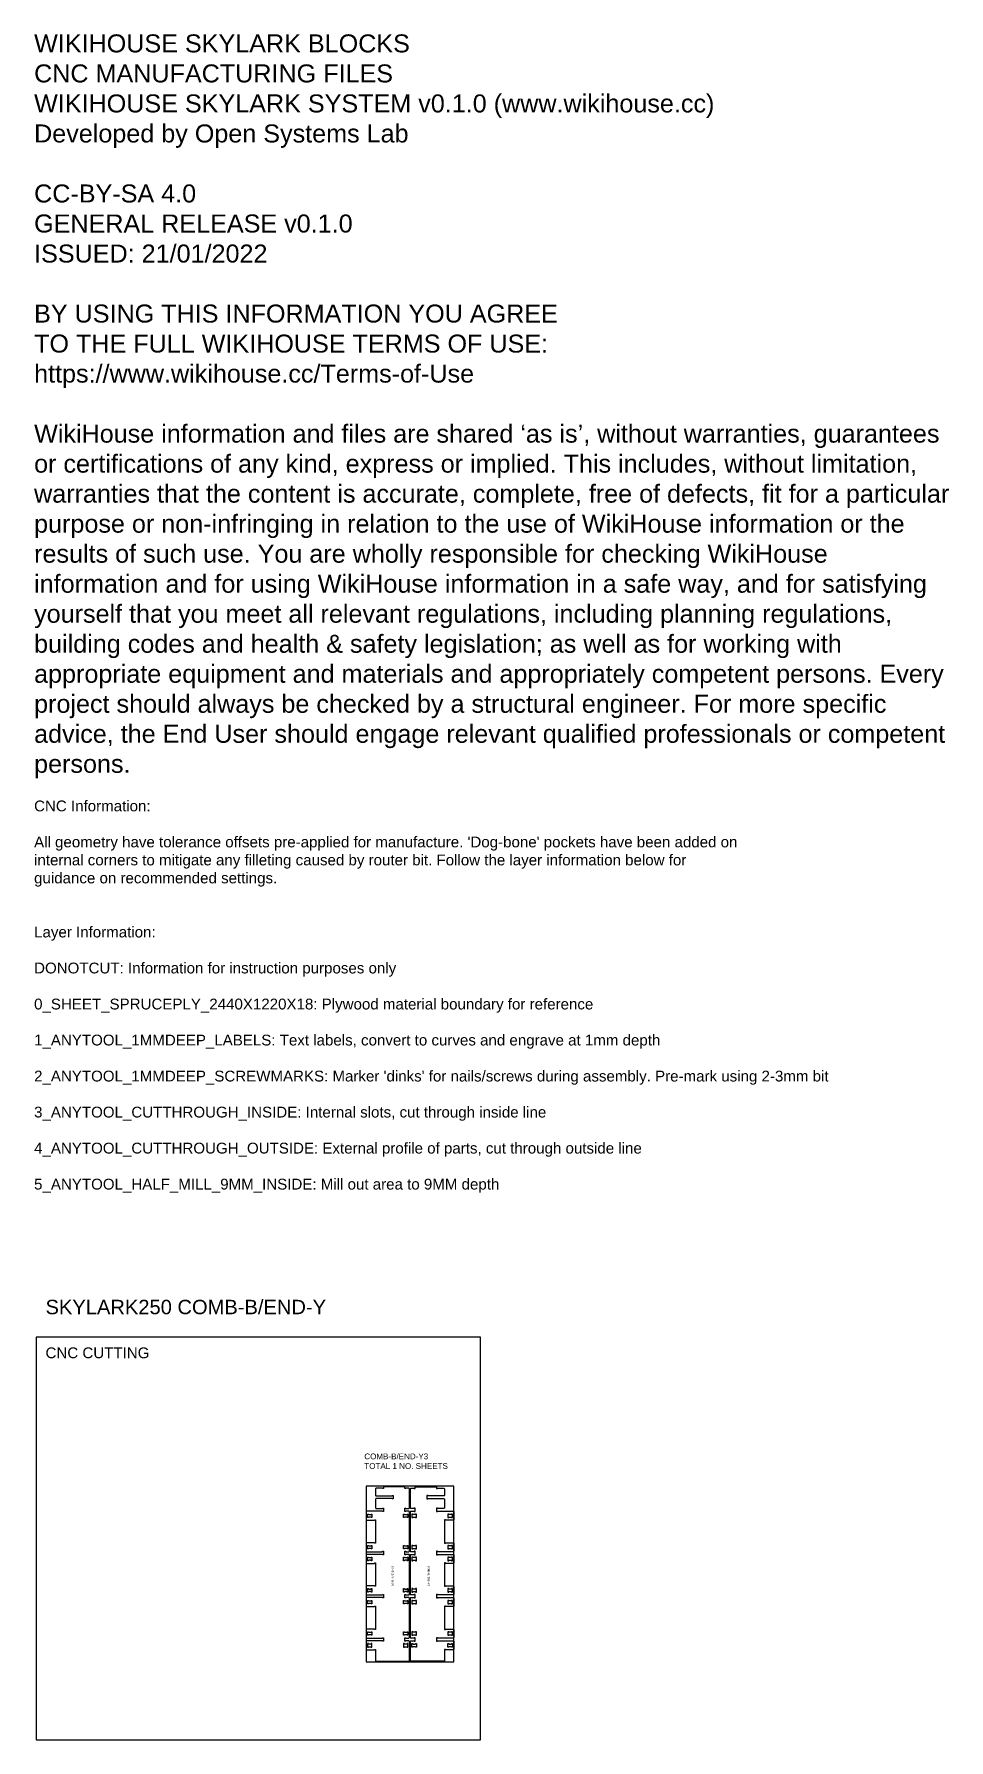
# Model space of a CAD drawing. Extents: x -30 to 12678, y 0 to 23683.
import ezdxf

# ---------------------------------------------------------------- set-up
doc = ezdxf.new("R2010")
doc.units = 0
for name, color, linetype in [('0_SHEET_SPRUCEPLY_2440X122', 1, 'CONTINUOUS'), ('1_ANYTOOL_1MMDEEP_LABELS_S', 2, 'CONTINUOUS'), ('3_ANYTOOL_CUTTHROUGH_INSID', 4, 'CONTINUOUS'), ('4_ANYTOOL_CUTTHROUGH_OUTSI', 5, 'CONTINUOUS'), ('DONOTCUT', 7, 'CONTINUOUS')]:
    doc.layers.add(name, color=color, linetype=linetype)
doc.styles.add('ARIAL_REGULAR', font='')
doc.styles.add('MONOTXT_REGULAR', font='')
doc.styles.get('ARIAL_REGULAR').set_extended_font_data('Arial')
doc.styles.get('MONOTXT_REGULAR').set_extended_font_data('Monotxt')

msp = doc.modelspace()

# ---------------------------------------------------------------- linework, layer by layer
at = {"layer": '0_SHEET_SPRUCEPLY_2440X122'}
msp.add_lwpolyline([(4581, 1083), (5801, 1083), (5801, 3523), (4581, 3523)], close=True, dxfattribs=at)
at = {"layer": '3_ANYTOOL_CUTTHROUGH_INSID'}
for points in [[(4664, 3088), (4651, 3088), (4651, 3094), (4616, 3094), (4616, 3088), (4603, 3088), (4603, 3136), (4616, 3136), (4616, 3130), (4651, 3130), (4651, 3136), (4664, 3136)], [(5116, 3088), (5103, 3088), (5103, 3136), (5116, 3136), (5116, 3130), (5151, 3130), (5151, 3136), (5164, 3136), (5164, 3088), (5151, 3088), (5151, 3094), (5116, 3094)], [(5267, 3088), (5280, 3088), (5280, 3136), (5267, 3136), (5267, 3130), (5232, 3130), (5232, 3136), (5219, 3136), (5219, 3088), (5232, 3088), (5232, 3094), (5267, 3094)], [(5719, 3088), (5732, 3088), (5732, 3094), (5767, 3094), (5767, 3088), (5780, 3088), (5780, 3136), (5767, 3136), (5767, 3130), (5732, 3130), (5732, 3136), (5719, 3136)], [(4651, 2652), (4651, 2658), (4616, 2658), (4616, 2652), (4603, 2652), (4603, 2700), (4616, 2700), (4616, 2694), (4651, 2694), (4651, 2700), (4664, 2700), (4664, 2652)], [(5151, 2694), (5151, 2700), (5164, 2700), (5164, 2652), (5151, 2652), (5151, 2658), (5116, 2658), (5116, 2652), (5103, 2652), (5103, 2700), (5116, 2700), (5116, 2694)], [(5232, 2694), (5232, 2700), (5219, 2700), (5219, 2652), (5232, 2652), (5232, 2658), (5267, 2658), (5267, 2652), (5280, 2652), (5280, 2700), (5267, 2700), (5267, 2694)], [(5732, 2652), (5732, 2658), (5767, 2658), (5767, 2652), (5780, 2652), (5780, 2700), (5767, 2700), (5767, 2694), (5732, 2694), (5732, 2700), (5719, 2700), (5719, 2652)], [(4664, 2488), (4651, 2488), (4651, 2494), (4616, 2494), (4616, 2488), (4603, 2488), (4603, 2536), (4616, 2536), (4616, 2530), (4651, 2530), (4651, 2536), (4664, 2536)], [(5116, 2488), (5103, 2488), (5103, 2536), (5116, 2536), (5116, 2530), (5151, 2530), (5151, 2536), (5164, 2536), (5164, 2488), (5151, 2488), (5151, 2494), (5116, 2494)], [(5267, 2488), (5280, 2488), (5280, 2536), (5267, 2536), (5267, 2530), (5232, 2530), (5232, 2536), (5219, 2536), (5219, 2488), (5232, 2488), (5232, 2494), (5267, 2494)], [(5719, 2488), (5732, 2488), (5732, 2494), (5767, 2494), (5767, 2488), (5780, 2488), (5780, 2536), (5767, 2536), (5767, 2530), (5732, 2530), (5732, 2536), (5719, 2536)], [(4651, 2052), (4651, 2058), (4616, 2058), (4616, 2052), (4603, 2052), (4603, 2100), (4616, 2100), (4616, 2094), (4651, 2094), (4651, 2100), (4664, 2100), (4664, 2052)], [(4664, 1888), (4651, 1888), (4651, 1894), (4616, 1894), (4616, 1888), (4603, 1888), (4603, 1936), (4616, 1936), (4616, 1930), (4651, 1930), (4651, 1936), (4664, 1936)], [(5151, 2094), (5151, 2100), (5164, 2100), (5164, 2052), (5151, 2052), (5151, 2058), (5116, 2058), (5116, 2052), (5103, 2052), (5103, 2100), (5116, 2100), (5116, 2094)], [(5116, 1888), (5103, 1888), (5103, 1936), (5116, 1936), (5116, 1930), (5151, 1930), (5151, 1936), (5164, 1936), (5164, 1888), (5151, 1888), (5151, 1894), (5116, 1894)], [(5232, 2094), (5232, 2100), (5219, 2100), (5219, 2052), (5232, 2052), (5232, 2058), (5267, 2058), (5267, 2052), (5280, 2052), (5280, 2100), (5267, 2100), (5267, 2094)], [(5267, 1888), (5280, 1888), (5280, 1936), (5267, 1936), (5267, 1930), (5232, 1930), (5232, 1936), (5219, 1936), (5219, 1888), (5232, 1888), (5232, 1894), (5267, 1894)], [(5732, 2052), (5732, 2058), (5767, 2058), (5767, 2052), (5780, 2052), (5780, 2100), (5767, 2100), (5767, 2094), (5732, 2094), (5732, 2100), (5719, 2100), (5719, 2052)], [(5719, 1888), (5732, 1888), (5732, 1894), (5767, 1894), (5767, 1888), (5780, 1888), (5780, 1936), (5767, 1936), (5767, 1930), (5732, 1930), (5732, 1936), (5719, 1936)], [(4651, 1452), (4651, 1458), (4616, 1458), (4616, 1452), (4603, 1452), (4603, 1500), (4616, 1500), (4616, 1494), (4651, 1494), (4651, 1500), (4664, 1500), (4664, 1452)], [(5151, 1494), (5151, 1500), (5164, 1500), (5164, 1452), (5151, 1452), (5151, 1458), (5116, 1458), (5116, 1452), (5103, 1452), (5103, 1500), (5116, 1500), (5116, 1494)], [(5232, 1494), (5232, 1500), (5219, 1500), (5219, 1452), (5232, 1452), (5232, 1458), (5267, 1458), (5267, 1452), (5280, 1452), (5280, 1500), (5267, 1500), (5267, 1494)], [(5732, 1452), (5732, 1458), (5767, 1458), (5767, 1452), (5780, 1452), (5780, 1500), (5767, 1500), (5767, 1494), (5732, 1494), (5732, 1500), (5719, 1500), (5719, 1452)], [(4651, 1336), (4651, 1330), (4616, 1330), (4616, 1336), (4603, 1336), (4603, 1288), (4616, 1288), (4616, 1294), (4651, 1294), (4651, 1288), (4664, 1288), (4664, 1336)], [(5151, 1294), (5151, 1288), (5164, 1288), (5164, 1336), (5151, 1336), (5151, 1330), (5116, 1330), (5116, 1336), (5103, 1336), (5103, 1288), (5116, 1288), (5116, 1294)], [(5232, 1294), (5232, 1288), (5219, 1288), (5219, 1336), (5232, 1336), (5232, 1330), (5267, 1330), (5267, 1336), (5280, 1336), (5280, 1288), (5267, 1288), (5267, 1294)], [(5732, 1336), (5732, 1330), (5767, 1330), (5767, 1336), (5780, 1336), (5780, 1288), (5767, 1288), (5767, 1294), (5732, 1294), (5732, 1288), (5719, 1288), (5719, 1336)]]:
    msp.add_lwpolyline(points, close=True, dxfattribs=at)
at = {"layer": '4_ANYTOOL_CUTTHROUGH_OUTSI'}
for points in [[(4824, 2018), (4824, 1970), (4811, 1970), (4811, 1976), (4593, 1976), (4593, 1976, 0.414214), (4582, 1964), (4582, 1862, 0.414214), (4593, 1850), (4699, 1850), (4699, 1856), (4712, 1856), (4712, 1532), (4699, 1532), (4699, 1538), (4593, 1538), (4593, 1538, 0.414214), (4582, 1526), (4582, 1424, 0.414214), (4593, 1412), (4811, 1412), (4811, 1418), (4824, 1418), (4824, 1370), (4811, 1370), (4811, 1376), (4593, 1376), (4593, 1376, 0.414214), (4582, 1364), (4582, 1262, 0.414214), (4593, 1250), (4699, 1250), (4699, 1256), (4712, 1256), (4712, 1094), (5185, 1094), (5185, 1364), (5185, 1364, 0.414214), (5173, 1376), (5134, 1376), (5134, 1370), (5121, 1370), (5121, 1418), (5134, 1418), (5134, 1412), (5173, 1412), (5173, 1412, 0.414214), (5185, 1424), (5185, 1964, 0.414214), (5173, 1976), (5134, 1976), (5134, 1970), (5121, 1970), (5121, 2018), (5134, 2018), (5134, 2012), (5173, 2012), (5173, 2012, 0.414214), (5185, 2024), (5185, 2564, 0.414214), (5173, 2576), (5134, 2576), (5134, 2570), (5121, 2570), (5121, 2618), (5134, 2618), (5134, 2612), (5173, 2612), (5173, 2612, 0.414214), (5185, 2624), (5185, 3164, 0.414214), (5173, 3176), (5134, 3176), (5134, 3170), (5121, 3170), (5121, 3218), (5134, 3218), (5134, 3212), (5173, 3212), (5173, 3212, 0.414214), (5185, 3224), (5185, 3482, 0.414214), (5173, 3494), (5134, 3494), (5134, 3488), (5121, 3488), (5121, 3512), (4824, 3512), (4824, 3488), (4811, 3488), (4811, 3494), (4723, 3494), (4723, 3494, 0.414214), (4712, 3482), (4712, 3399, 0.414214), (4723, 3387), (4945, 3387), (4945, 3393), (4958, 3393), (4958, 3345), (4945, 3345), (4945, 3351), (4723, 3351), (4723, 3351, 0.414214), (4712, 3339), (4712, 3224, 0.414214), (4723, 3212), (4811, 3212), (4811, 3218), (4824, 3218), (4824, 3170), (4811, 3170), (4811, 3176), (4593, 3176), (4593, 3176, 0.414214), (4582, 3164), (4582, 3062, 0.414214), (4593, 3050), (4699, 3050), (4699, 3056), (4712, 3056), (4712, 2732), (4699, 2732), (4699, 2738), (4593, 2738), (4593, 2738, 0.414214), (4582, 2726), (4582, 2624, 0.414214), (4593, 2612), (4811, 2612), (4811, 2618), (4824, 2618), (4824, 2570), (4811, 2570), (4811, 2576), (4593, 2576), (4593, 2576, 0.414214), (4582, 2564), (4582, 2462, 0.414214), (4593, 2450), (4699, 2450), (4699, 2456), (4712, 2456), (4712, 2132), (4699, 2132), (4699, 2138), (4593, 2138), (4593, 2138, 0.414214), (4582, 2126), (4582, 2024, 0.414214), (4593, 2012), (4811, 2012), (4811, 2018), (4824, 2018), (4824, 2018)], [(5559, 2018), (5559, 1970), (5572, 1970), (5572, 1976), (5789, 1976), (5789, 1976, -0.414214), (5801, 1964), (5801, 1862, -0.414214), (5789, 1850), (5684, 1850), (5684, 1856), (5671, 1856), (5671, 1532), (5684, 1532), (5684, 1538), (5789, 1538), (5789, 1538, -0.414214), (5801, 1526), (5801, 1424, -0.414214), (5789, 1412), (5572, 1412), (5572, 1418), (5559, 1418), (5559, 1370), (5572, 1370), (5572, 1376), (5789, 1376), (5789, 1376, -0.414214), (5801, 1364), (5801, 1262, -0.414214), (5789, 1250), (5684, 1250), (5684, 1256), (5671, 1256), (5671, 1094), (5198, 1094), (5198, 1364), (5198, 1364, -0.414214), (5209, 1376), (5249, 1376), (5249, 1370), (5262, 1370), (5262, 1418), (5249, 1418), (5249, 1412), (5209, 1412), (5209, 1412, -0.414214), (5198, 1424), (5198, 1964, -0.414214), (5209, 1976), (5249, 1976), (5249, 1970), (5262, 1970), (5262, 2018), (5249, 2018), (5249, 2012), (5209, 2012), (5209, 2012, -0.414214), (5198, 2024), (5198, 2564, -0.414214), (5209, 2576), (5249, 2576), (5249, 2570), (5262, 2570), (5262, 2618), (5249, 2618), (5249, 2612), (5209, 2612), (5209, 2612, -0.414214), (5198, 2624), (5198, 3164, -0.414214), (5209, 3176), (5249, 3176), (5249, 3170), (5262, 3170), (5262, 3218), (5249, 3218), (5249, 3212), (5209, 3212), (5209, 3212, -0.414214), (5198, 3224), (5198, 3482, -0.414214), (5209, 3494), (5249, 3494), (5249, 3488), (5262, 3488), (5262, 3512), (5559, 3512), (5559, 3488), (5572, 3488), (5572, 3494), (5659, 3494), (5659, 3494, -0.414214), (5671, 3482), (5671, 3399, -0.414214), (5659, 3387), (5438, 3387), (5438, 3393), (5425, 3393), (5425, 3345), (5438, 3345), (5438, 3351), (5659, 3351), (5659, 3351, -0.414214), (5671, 3339), (5671, 3224, -0.414214), (5659, 3212), (5572, 3212), (5572, 3218), (5559, 3218), (5559, 3170), (5572, 3170), (5572, 3176), (5789, 3176), (5789, 3176, -0.414214), (5801, 3164), (5801, 3062, -0.414214), (5789, 3050), (5684, 3050), (5684, 3056), (5671, 3056), (5671, 2732), (5684, 2732), (5684, 2738), (5789, 2738), (5789, 2738, -0.414214), (5801, 2726), (5801, 2624, -0.414214), (5789, 2612), (5572, 2612), (5572, 2618), (5559, 2618), (5559, 2570), (5572, 2570), (5572, 2576), (5789, 2576), (5789, 2576, -0.414214), (5801, 2564), (5801, 2462, -0.414214), (5789, 2450), (5684, 2450), (5684, 2456), (5671, 2456), (5671, 2132), (5684, 2132), (5684, 2138), (5789, 2138), (5789, 2138, -0.414214), (5801, 2126), (5801, 2024, -0.414214), (5789, 2012), (5572, 2012), (5572, 2018), (5559, 2018), (5559, 2018)]]:
    msp.add_lwpolyline(points, format="xyb", close=True, dxfattribs=at)
at = {"layer": 'DONOTCUT'}
msp.add_lwpolyline([(0, 0), (6173, 0), (6173, 5593), (0, 5593)], close=True, dxfattribs=at)

# ---------------------------------------------------------------- texts
at = {"layer": '1_ANYTOOL_1MMDEEP_LABELS_S', "char_height": 25, "width": 687.84, "attachment_point": 5, "style": 'MONOTXT_REGULAR'}
for insert, rotation in [((4951, 2276), 90), ((5451, 2276), 270)]:
    msp.add_mtext('COMB-B/END-Y3', dxfattribs=dict(at, insert=insert, rotation=rotation))
at = {"layer": 'DONOTCUT', "attachment_point": 1, "style": 'ARIAL_REGULAR'}
for s, insert, char_height, width in [('{\\fArial;WIKIHOUSE SKYLARK BLOCKS}\\P{\\fArial;CNC MANUFACTURING FILES}\\P{\\fArial;WIKIHOUSE SKYLARK SYSTEM v0.1.0 (www.wikihouse.cc)}\\P{\\fArial;Developed by Open Systems Lab}\\P\\P{\\fArial;CC-BY-SA 4.0}\\P{\\fArial;GENERAL RELEASE v0.1.0}\\P{\\fArial;ISSUED: 21/01/2022}\\P\\P{\\fArial;BY USING THIS INFORMATION YOU AGREE }\\P{\\fArial;TO THE FULL WIKIHOUSE TERMS OF USE:}\\P{\\fArial;https://www.wikihouse.cc/Terms-of-Use}\\P\\P{\\fArial;WikiHouse information and files are shared }{\\fArial;‘as is}{\\fArial;’, without warranties, guarantees }\\P{\\fArial;or certifications of any kind, express or implied. This includes, without limitation, }\\P{\\fArial;warranties that the content is accurate, complete, free of defects, fit for a particular }\\P{\\fArial;purpose or non-infringing in relation to the use of WikiHouse information or the }\\P{\\fArial;results of such use. You are wholly responsible for checking WikiHouse }\\P{\\fArial;information and for using WikiHouse information in a safe way, and for satisfying }\\P{\\fArial;yourself that you meet all relevant regulations, including planning regulations, }\\P{\\fArial;building codes and health & safety legislation; as well as for working with }\\P{\\fArial;appropriate equipment and materials and appropriately competent persons. Every }\\P{\\fArial;project should always be checked by a structural engineer. For more specific }\\P{\\fArial;advice, the End User should engage relevant qualified professionals or competent }\\P{\\fArial;persons.}\\P', (-30, 23679), 250, 12895.38), ("{\\fArial;CNC Information:}\\P\\P{\\fArial;All geometry have tolerance offsets pre-applied for manufacture. 'Dog-bone' pockets have been added on}\\P{\\fArial;internal corners to mitigate any filleting caused by router bit. Follow the layer information below for}\\P{\\fArial;guidance on recommended settings.}\\P\\P\\P{\\fArial;Layer Information:}\\P\\P{\\fArial;DONOTCUT: Information for instruction purposes only}\\P\\P{\\fArial;0_SHEET_SPRUCEPLY_2440X1220X18: Plywood material boundary for reference}\\P\\P{\\fArial;1_ANYTOOL_1MMDEEP_LABELS: Text labels, convert to curves and engrave at 1mm depth}\\P\\P{\\fArial;2_ANYTOOL_1MMDEEP_SCREWMARKS: Marker 'dinks' for nails/screws during assembly. Pre-mark using 2-3mm bit}\\P\\P{\\fArial;3_ANYTOOL_CUTTHROUGH_INSIDE: Internal slots, cut through inside line}\\P\\P{\\fArial;4_ANYTOOL_CUTTHROUGH_OUTSIDE: External profile of parts, cut through outside line}\\P\\P{\\fArial;5_ANYTOOL_HALF_MILL_9MM_INSIDE: Mill out area to 9MM depth}", (-30, 13042), 150, 22265.22), ('SKYLARK250 COMB-B/END-Y', (129, 6110, 0), 200, 8158.7), ('CNC CUTTING', (129, 5449, 0), 150, 3150), ('{\\fArial;COMB-B/END-Y3}\\P{\\fArial;TOTAL 1 NO. SHEETS}', (4557, 3976), 80, 2460.87)]:
    msp.add_mtext(s, dxfattribs=dict(at, insert=insert, char_height=char_height, width=width))

doc.saveas('drawing.dxf')
